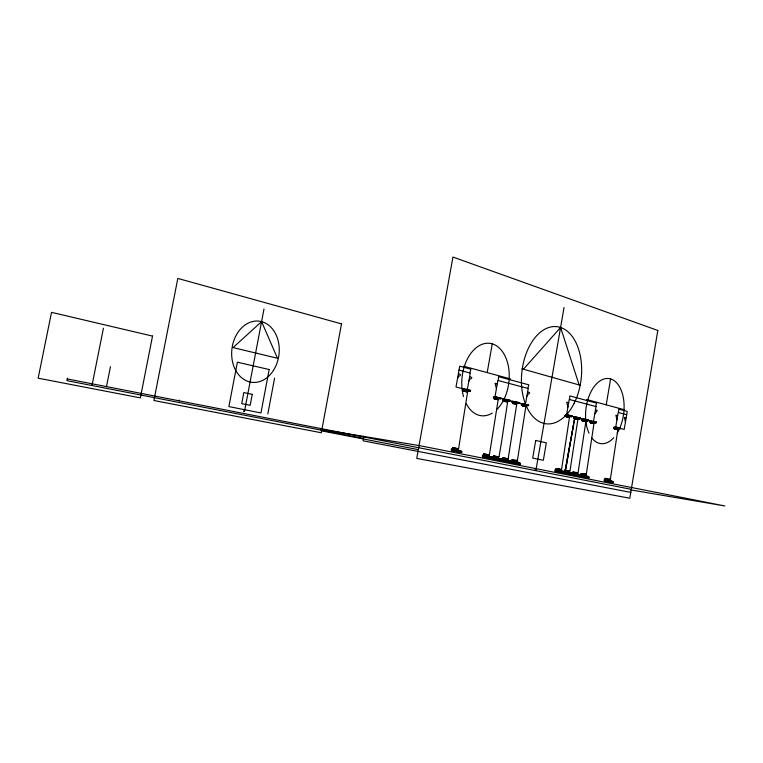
<?xml version="1.0" encoding="UTF-8"?>
<svg xmlns="http://www.w3.org/2000/svg" width="763" height="763" viewBox="0 0 763 763"><rect width="100%" height="100%" fill="white"/><g stroke="black" fill="none" stroke-linecap="round" stroke-linejoin="round"><path stroke-width="1.14" d="M617.639 428.644L618.392 428.653L614.644 428.072L617.734 429.149M617.858 429.607L610.362 479.336M585.87 421.596L578.049 472.822M593.957 423.618L586.261 474.481M569.456 417.475L561.558 469.512L559.165 469.035M498.182 399.707L489.379 454.996M507.614 402.025L501.272 443.599L499.002 456.923L498.411 456.779M516.713 404.295L508.168 458.773M569.951 471.2L577.839 419.583M517.371 460.604L525.841 406.574M592.403 422.454L595.789 422.607M589.58 421.758L596.418 422.721L596.523 422.139L590.028 420.861M588.197 476.837L579.928 474.834M584.906 477.152L588.969 477.829L589.112 476.999L577.829 474.967M606.223 404.838L610.61 378.934M604.763 480.242L604.63 481.052L609.484 482.016M605.126 480.309L604.458 479.736M615.293 428.043L615.388 427.48L620.319 428.148L620.224 428.711L613.557 427.776M615.407 428.024L619.604 428.596M618.526 412.592L618.755 409.121L627.224 411.4L624.201 429.407L615.693 427.27L618.183 412.497L626.661 414.757M614.015 426.899L616.981 427.299L616.885 427.871L613.614 427.452M604.21 479.689L613.156 481.796L613.013 482.607L608.988 481.93M613.013 482.607L604.134 480.146M612.26 481.634L608.216 480.356M565.393 415.673L568.197 416.083L568.483 415.072L572.136 415.997L572.04 416.588L569.255 416.188M555.054 469.855L564.486 472.087L561.52 471.582M563.8 471.61L564.467 471.715L564.343 472.936L554.968 470.342M569.198 416.522L571.392 416.464M563.552 471.916L563.638 471.439L555.321 469.913M564.067 472.125L563.924 472.965L569.15 474.004L569.293 473.165M565.421 471.582L574.777 416.836M566.547 473.489L566.69 472.65M573.385 417.695L580.347 418.677L580.452 418.095L576.847 417.18L576.58 418.114L579.708 418.563M563.533 471.553L572.879 473.766L572.736 474.605L565.583 473.413M572.736 474.605L563.447 472.03M579.813 419.135L579.909 418.553M571.954 473.594L572.031 473.117L564.467 471.715M573.69 475.015L573.833 474.185M581.816 419.803L588.359 420.69L588.454 420.108L584.906 419.211L584.639 420.146L587.663 420.899L581.454 419.717M567.558 472.259L580.967 475.378M580.929 474.996L580.824 476.217L571.621 473.661M577.391 474.777L577.257 475.616L572.097 474.596L572.24 473.756L575.331 474.367M580.052 475.215L580.128 474.739L572.832 473.384M580.471 475.397L580.328 476.226L585.412 477.237L585.545 476.408M581.854 476.637L581.997 475.816M593.023 421.262L592.927 421.844L589.637 421.434M583.886 475.978L580.195 474.882M595.655 406.488L596.599 403.131L569.827 395.911L569.599 399.545M588.969 477.829L583.905 476.827L584.038 475.988L577.915 474.863M458.582 448.778L467.585 392.077M534.758 470.447L534.863 469.836M535.864 470.657L564.048 307.479M555.578 470.428L555.435 471.286L560.748 472.335M555.979 470.513L556.065 470.027L558.325 470.475M501.806 459.707L501.653 460.594L507.49 461.758L507.643 460.871M502.245 459.793L502.34 459.288M504.581 461.176L504.734 460.289M511.973 402.282L515.216 402.702L515.473 401.71L519.489 402.721L519.384 403.341L512.03 401.939M501.31 459.116L511.286 461.472L511.134 462.359L506.985 461.672M511.134 462.359L501.224 459.622M516.484 403.284L518.706 403.217M510.313 461.3L510.399 460.795L501.615 459.183M511.134 461.567L510.972 462.454L516.723 463.589L516.875 462.712M511.563 461.653L511.649 461.148M527.834 405.506L524.467 404.657L528.511 405.63L528.616 405.019L521.606 403.637M510.628 460.986L520.509 463.313L520.356 464.2L516.208 463.503M524.658 404.018L524.553 404.638L521.224 404.247M520.356 464.2L510.533 461.481M527.805 388.405L528.845 384.848L498.525 376.664L498.296 380.537M519.536 463.141L519.622 462.636L514.739 461.663M482.922 455.94L482.76 456.846L488.787 458.048L488.949 457.142M483.37 456.026L483.465 455.521L489.817 456.703M485.154 457.438L485.306 456.541M495.788 398.038L495.893 397.409M500.204 398.563L496.665 397.666L500.89 398.687L501.005 398.057L493.785 396.626M482.435 455.349L486.575 456.026L486.422 457.457L492.45 458.649M496.856 397.008L496.742 397.637L493.403 397.256M491.61 457.571L491.696 457.056L486.575 456.026M482.34 455.864L492.602 457.743L492.383 458.754L498.315 459.936M492.984 457.943L493.079 457.438M503.237 400.079L506.127 400.499L506.336 399.402L510.418 400.432L510.313 401.052L506.146 400.05M496.093 458.458L502.121 459.641L501.968 460.537L496.036 459.364L496.179 457.953L492.049 457.266M507.395 401.004L509.627 400.928M501.138 459.469L501.224 458.964L496.179 457.953M451.801 449.731L451.639 450.666L457.991 451.925L458.153 451M452.278 449.827C452.688 448.701 459.746 450.819 458.181 450.447M454.328 451.324L454.49 450.399M462.664 389.912L465.945 390.322L466.183 389.273L470.552 390.379L470.437 391.018L466.327 390.513M455.406 450.342L461.825 451.61L461.663 452.535L455.32 451.267L455.501 449.817L451.334 449.13M469.798 372.945L470.933 369.216L459.717 366.183L455.997 387.041L467.261 389.883L470.246 373.059L459.021 370.074M466.384 390.847L469.731 390.894L466.451 390.484M460.804 451.419L460.9 450.895L455.501 449.817M487.185 372.602L492.259 343.855M363.312 436.884L363.436 436.188M363.798 436.98L363.093 440.814L630.782 492.393M564.849 472.669L575.044 416.922M267.823 413.928L274.585 378.152M243.569 411.476L243.712 410.713M244.437 411.648L263.988 309.015M179.095 400.823L179.248 400.031M106.477 386.612L110.444 366.679M91.703 385.029L91.875 384.19M92.065 385.096L103.425 328.233M67.44 378.086L66.925 380.642L363.541 438.372M517.352 403.293L513.137 402.473L513.194 403.026L517.047 403.799L516.15 403.77M594.549 422.673L590.705 421.968L594.263 423.15M582.598 419.879L582.636 420.423L586.175 421.128M467.376 391.514L467.977 391.505L466.536 390.837M525.364 405.534L526.48 405.573L522.283 404.934L526.193 406.097M523.437 369.225L560.595 327.47L579.146 384.953M565.631 470.389C562.76 471.181 570.934 471.887 569.608 471.935M557.438 468.73C553.757 469.159 562.636 470.361 561.196 470.246M485.096 454.166C480.537 454.481 491.458 456.055 488.74 455.73M586.451 420.68L584.83 420.508M586.165 421.157L585.602 421.128M495.311 456.207C489.751 455.892 499.803 458 498.582 457.695M458.449 448.778L453.499 447.824M594.53 422.712L592.574 422.483M594.263 423.179L592.45 422.969M517.324 403.331L516.227 403.236M526.184 406.126L525.287 406.059M462.979 390.007L468.32 390.99L467.366 390.961M512.364 402.959L513.194 403.026M610.705 480.871L610.085 480.795M503.399 401.262L507.481 401.967L506.718 401.777M521.491 404.676L522.34 404.752M463.198 390.618L467.29 391.295M493.861 398.296L498.506 399.183L497.877 399.154M503.342 400.67L507.948 401.519L507.195 401.51M512.374 402.378L513.156 402.444M521.663 405.258L522.378 405.325M613.929 428.377L614.711 428.463M498.544 458.506L499.364 458.611M493.833 397.704L498.373 398.668M565.488 416.236L569.827 417.037L568.893 416.979M573.757 417.771L578.449 418.639L577.934 418.649M573.852 418.324L578.144 419.106M581.911 420.346L582.636 420.423M589.942 421.834L590.724 421.92M590.037 422.378L590.753 422.454M613.9 427.852L614.682 427.938M614.158 428.92L617.849 429.598L616.647 429.302M582.121 420.899L585.669 421.529L584.944 421.357M499.307 458.592L492.497 457.352M503.723 401.281L504.648 401.405M507.567 401.014L508.263 401.014L502.836 399.993M582.293 420.918L582.913 421.004M498.878 456.913L496.808 456.474M614.377 428.94L615.56 429.111M508.044 458.763L505.135 458.162M569.246 416.512L570.123 416.55L565.021 415.597M463.093 388.901L466.183 389.273M462.979 389.54L470.437 391.018M466.441 389.874L470.552 390.379M462.731 389.55L466.012 389.96M497.934 397.676L501.005 398.057M493.346 397.609L496.608 398.028M498.849 398.429L500.89 398.687M503.275 399.011L506.336 399.402M497.972 398.639L500.137 398.915M507.366 400.041L510.418 400.432M502.893 399.64L506.231 400.022M512.412 401.319L515.473 401.71M512.307 401.929L515.359 402.32M516.437 402.33L519.489 402.721M525.564 404.628L528.616 405.019M521.167 404.59L524.4 405.01M525.612 405.573L527.777 405.859M591.315 423.074C588.13 422.54 595.493 423.827 593.042 423.379M561.177 471.019L561.892 471.114L559.107 470.561M565.469 414.681L568.483 415.072M569.131 415.597L572.136 415.997M565.078 415.263L568.378 415.663M573.833 416.789L576.847 417.18M575.445 417.428L580.452 418.095M573.442 417.361L576.742 417.771M581.911 418.82L584.906 419.211M575.397 418.324L579.651 418.887M584.468 419.583L588.454 420.108M581.511 419.392L584.801 419.793M584.477 420.48L587.663 420.899M592.536 421.615L596.523 422.139M560.691 469.321L561.473 469.483M516.961 462.187L517.8 462.302L511.067 461.062M494.872 398.982L494.176 398.906L497.409 399.45M489.455 454.996L488.93 454.939M513.499 403.646L512.793 403.56L515.902 404.075M555.826 468.472L558.583 468.978M566.489 416.894C564.143 416.493 570.8 417.657 568.483 417.237M577.944 473.594L572.336 472.545M569.98 472.764L569.637 472.65M483.523 453.909L484.295 454.033M577.963 474.367L575.712 473.88M464.495 391.362L463.446 391.238L465.153 391.467M522.865 405.964C520.128 405.487 527.376 406.784 524.992 406.355M452.526 447.671C452.173 448.911 458.601 449.388 458.22 449.598M516.99 460.575L515.874 460.299M452.097 448.434L452.888 448.558L452.526 449.331M569.37 471.133C568.693 470.905 570.791 471.4 568.769 471.029M577.658 472.793L576.313 472.478M575.121 419.03C571.84 418.467 579.766 419.869 576.828 419.326M483.16 454.662L483.952 454.786L483.608 455.549M492.764 456.589L493.566 456.713L493.222 457.466M502.016 458.449L508.368 459.603L507.767 459.536M489.312 456.646L488.644 456.541M569.465 471.143L569.131 471.019M572.708 471.858L573.671 472.011M580.92 473.508L582.188 473.718M585.24 474.262L586.251 474.491L585.259 474.348M511.324 460.308L517.629 461.472L516.999 461.386M605.059 478.372L606.919 478.678M604.697 479.04L610.524 480.099L609.971 480.032M452.717 447.7L453.251 447.786M483.694 453.937L484.181 454.014M451.801 449.216L452.325 449.302M493.432 455.883L493.785 455.94M502.54 457.724L503.513 457.886M511.839 459.603L513.671 459.908M555.702 469.216L556.504 469.34L556.198 470.056M564.172 470.914L564.973 471.038L564.668 471.744M576.809 418.496L575.769 418.324M482.884 455.435L485.516 455.931M507.719 460.347L508.559 460.451L505.497 459.841M580.557 474.195L586.432 475.263L585.593 475.158M571.964 473.241L572.641 473.346M523.065 405.992L524.591 406.269M577.496 472.764L576.513 472.602L577.124 472.631M569.475 471.916L568.817 471.811M585.469 474.376L586.222 474.472L585.726 474.357M575.264 419.049L576.694 419.307M605.297 478.411L606.261 478.563M583.39 421.071L584.191 421.214M565.269 470.332L564.553 470.208L565.269 470.332A795.189 313.87 -81.8 0 1 573.604 424.762M457.781 450.38L460.9 450.895M451.248 449.655L455.482 450.342M458.687 451.086L461.825 451.61M488.597 456.541L491.696 457.056M451.124 450.58L455.32 451.267M498.125 458.449L501.224 458.964M321.099 429.378L419.383 445.611L724.85 505.955L630.41 489.836M457.476 451.839L461.663 452.535M489.474 457.228L492.602 457.743M491.963 457.781L496.198 458.468M507.309 460.28L510.399 460.795M464.953 391.438L467.671 392.039L466.346 391.686M453.422 447.814L456.388 448.329M494.081 455.997L494.662 456.093M503.265 457.848L504.372 458.029M517.572 462.302L519.622 462.636M508.177 460.957L511.286 461.472M482.245 456.76L486.422 457.457M488.282 457.962L496.036 459.364M497.81 459.851L505.297 461.205M510.466 462.368L514.615 463.055M561.606 471.105L563.638 471.439M578.106 474.405L580.128 474.739M569.818 473.251L572.879 473.766M588.283 476.37L583.924 475.521M554.93 471.2L559.031 471.887M605.126 479.841L610.686 480.862M495.607 399.097L498.191 399.669L497.495 399.469M514.214 403.751L515.139 403.923M591.726 423.141L592.87 423.351M615.674 429.13L616.514 429.283M565.393 470.351L567.329 470.685M573.604 472.001L576.427 472.497M576.532 473.365L576.923 472.707M558.201 471.906L567.51 473.565M610.343 480.843L612.336 481.176M569.551 474.166L575.674 475.187M576.752 475.53L583.905 476.827M611.134 481.463L613.156 481.796M604.134 480.967L608.168 481.644M567.271 417.018L568.349 417.218M484.858 454.128L485.382 454.214M557.362 468.72L558.001 468.825M582.274 473.728L582.827 473.823M616.094 428.415L614.644 428.138M557.753 468.787L558.297 468.883M582.55 473.775L584.515 474.128M513.623 459.898L515.969 460.318M606.823 478.659L610.286 479.307L609.322 479.116M465.277 391.486L466.222 391.667M496.303 398.372L494.863 398.095M505.392 401.519L506.012 401.634M485.716 454.271L487.061 454.51M495.282 456.198L497.095 456.522M504.553 458.067L505.211 458.181M558.173 468.854L558.878 468.987M485.993 454.319L486.613 454.433M558.602 468.93L559.441 469.083M567.262 470.676L568.988 470.99M486.765 454.462L489.474 454.996M567.615 470.742L568.282 470.857M584.439 420.175L586.47 420.642M487.366 454.567L487.929 454.672M584.801 474.185L585.641 474.348M497.657 456.636L498.315 456.76M516.15 460.356L516.789 460.48M488.186 454.729L489.236 454.939M321.004 430.752L417.943 449.569M67.268 378.934L631.287 489.341M457.495 448.539L458.096 448.663M492.545 457.857L494.519 458.258M564.458 472.202L567.796 472.869M580.853 475.473L583.008 475.902M576.771 475.635L578.812 476.036M581.644 473.623L585.04 474.309M590.781 422.998L592.346 423.389M614.74 428.987L616.981 429.55M616.981 427.299L620.319 428.148M568.273 415.682L572.04 416.588M576.637 417.79L580.347 418.677M584.696 419.812L588.359 420.69M596.418 422.721L592.813 421.853L595.731 422.931M620.224 428.711L616.762 427.881L619.556 428.911M465.945 390.322L469.665 391.257M506.088 400.403L509.56 401.281M515.216 402.702L518.64 403.56M568.216 416.016L571.334 416.798M457.523 378.496L458.754 376.025L459.736 376.025L460.652 374.566L458.382 373.66M468.768 381.414L469.979 378.963L470.943 378.953L471.849 377.513L469.617 376.626M496.436 388.586L495.063 383.331L497.257 383.903M526.823 396.464L527.939 394.118L528.807 394.109L529.636 392.726L527.615 391.905M567.901 407.118L566.728 402.206L568.654 402.711M594.739 414.071L597.257 410.523L595.474 409.779M616.952 419.831L615.894 415.158L617.658 415.625M625.441 422.034L624.401 417.399L626.137 417.857M463.58 366.211L510.466 378.906M586.671 399.545L624.611 409.817M521.921 368.796L580.347 385.296M589.036 433.26A32.771 19.008 -83.1 0 1 593.309 387.823A32.771 19.008 -83.1 0 1 619.957 387.575A32.771 19.008 -83.1 0 1 617.219 433.002M613.805 437.628A32.771 19.008 -83.1 0 1 591.811 437.924M463.503 396.55A36.443 23.529 -83.5 0 1 475.711 348.147A36.443 23.529 -83.5 0 1 506.727 360.06A36.443 23.529 -83.5 0 1 496.942 409.388M492.259 413.098A36.443 23.529 -83.5 0 1 466.317 403.799M657.811 330.455L629.809 498.229L416.732 458.41L452.945 257.045L657.811 330.455M596.008 406.584L593.452 421.662L566.566 414.891L569.217 399.45L596.008 406.584M535.721 440.489L532.679 458.096L543.342 460.289L546.346 442.855L535.721 440.489M528.206 388.51L525.421 404.533L494.977 396.865L497.867 380.422L528.206 388.51M341.509 323.894L321.29 432.755L153.907 400.499L177.827 278.419L341.509 323.894M252.257 394.357L250.169 405.315L241.728 403.608L243.826 392.583L252.257 394.357M269.177 369.53L260.946 412.955L228.881 406.584L237.379 362.196L269.177 369.53M152.524 336.092L140.363 397.885L38.15 378.19L51.522 312.353L152.524 336.092M261.595 321.624L233.049 347.585L277.474 358.257L261.595 321.624M273.469 370.341A30.797 23.691 -83.3 0 0 259.935 321.271A30.797 23.691 -83.3 0 0 232.973 363.579A30.797 23.691 -83.3 0 0 273.469 370.341M574.186 403.217A48.87 29.843 -83.9 0 0 557.467 326.736A48.87 29.843 -83.9 0 0 523.017 395.768A48.87 29.843 -83.9 0 0 574.186 403.217"/></g></svg>
